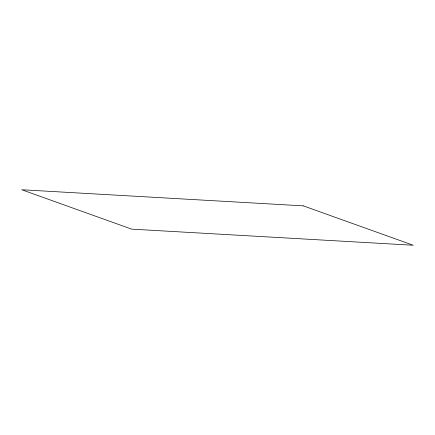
<?xml version="1.0" encoding="UTF-8"?>
<svg xmlns="http://www.w3.org/2000/svg" width="435" height="435" viewBox="0 0 435 435"><rect width="100%" height="100%" fill="white"/><g stroke="black" fill="none" stroke-linecap="round" stroke-linejoin="round"><path stroke-width="0.65" d="M303.298 205.858L21.75 189.752L131.702 229.142L413.25 245.248L303.298 205.858"/></g></svg>
